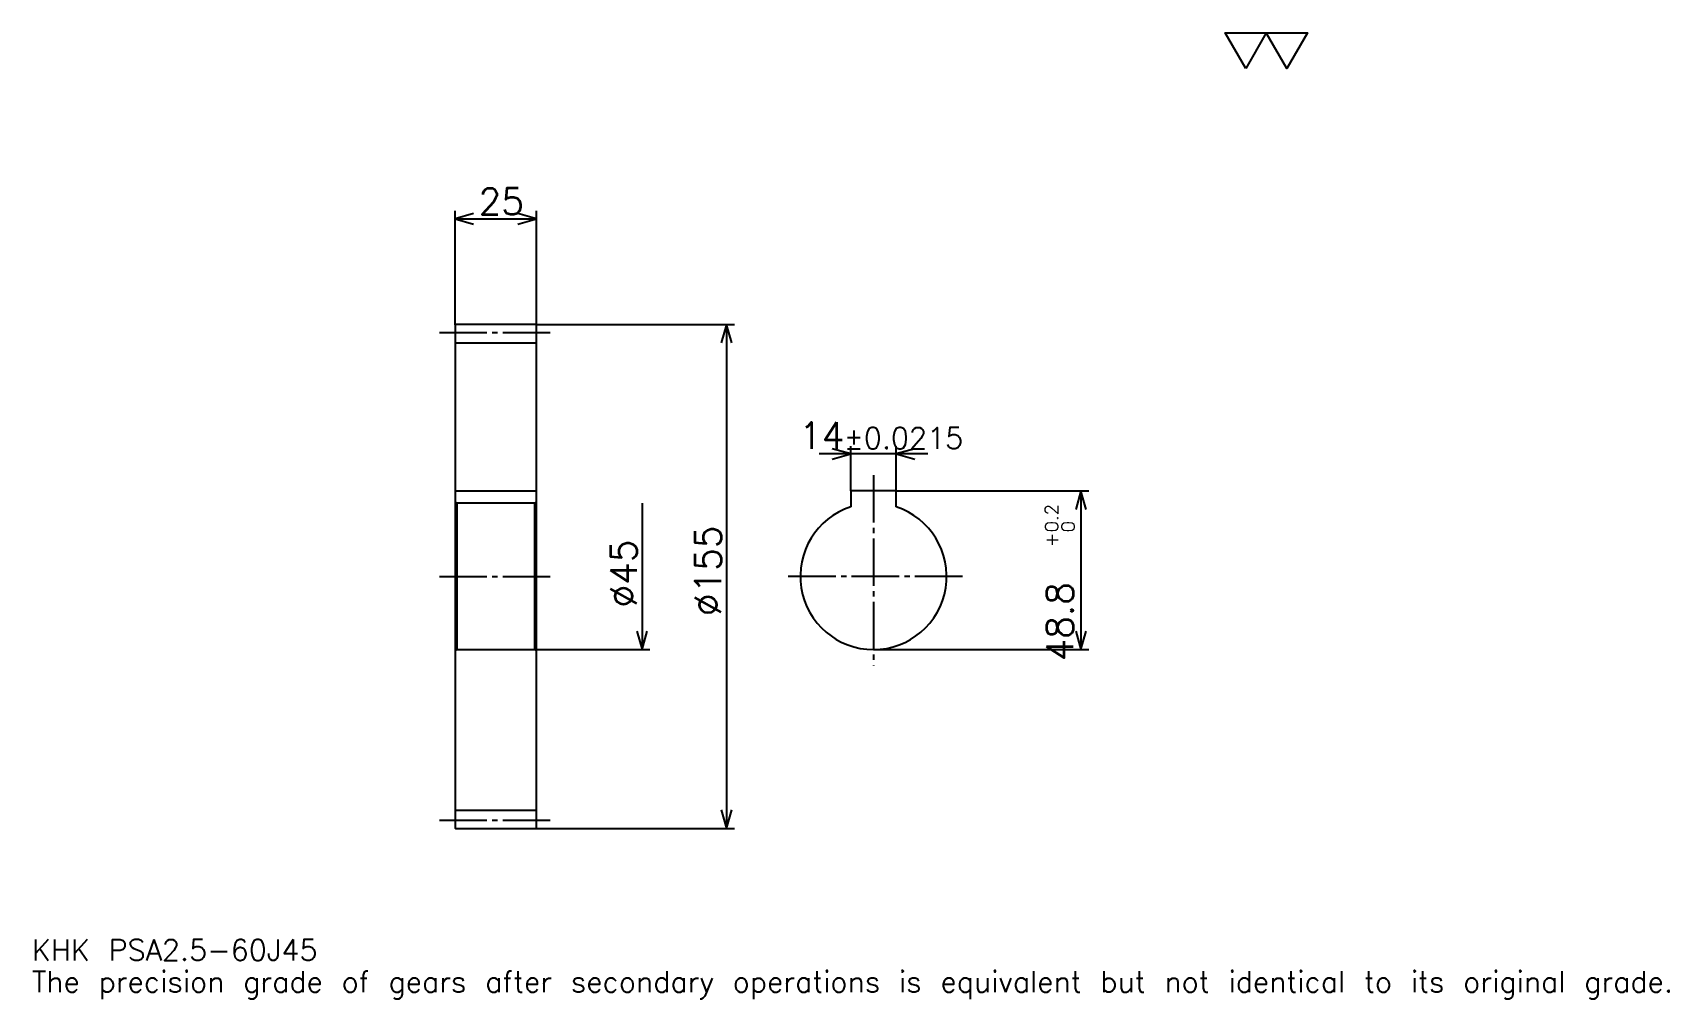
# Model space of a CAD drawing. Extents: x 17 to 520, y 6 to 303.
import ezdxf

# ---------------------------------------------------------------- set-up
doc = ezdxf.new("R2010")
doc.units = 0
doc.linetypes.add('DASHDOT', pattern=[19.483695, 14.612772, -1.623641, 1.623641, -1.623641])
doc.layers.get('0').update_dxf_attribs({"linetype": 'CONTINUOUS'})
doc.layers.add('DASHDOT', color=6, linetype='DASHDOT')
doc.styles.add('KANJI', font='TXT', dxfattribs={"bigfont": 'BIGFONT'})

msp = doc.modelspace()

# ---------------------------------------------------------------- linework, layer by layer
at = {"color": 5}
for p, q in [((146.479614, 213.50882), (146.479614, 248.417114)), ((171.479614, 213.50882), (171.479614, 248.417114)), ((146.479614, 245.981644), (171.479614, 245.981644)), ((146.479614, 213.408813), (146.479614, 213.50882)), ((171.379608, 213.50882), (171.479614, 213.50882)), ((171.479614, 213.50882), (232.366165, 213.50882)), ((171.479614, 213.408813), (171.479614, 213.50882)), ((229.930695, 213.50882), (229.930695, 58.50882)), ((291.903534, 173.674316), (258.41983, 173.674316)), ((268.161682, 162.308823), (268.161682, 176.109772)), ((282.161682, 162.308823), (282.161682, 176.109772)), ((282.161682, 162.308823), (341.424591, 162.308823)), ((338.989136, 162.308823), (338.989136, 113.50882)), ((203.952438, 158.50882), (203.952438, 113.50882)), ((171.479614, 113.50882), (206.387909, 113.50882)), ((275.161682, 113.50882), (341.424591, 113.50882)), ((171.379608, 58.50882), (171.479614, 58.50882)), ((171.479614, 58.50882), (232.366165, 58.50882))]:
    msp.add_line(p, q, dxfattribs=at)
at = {"color": 4}
for p, q in [((146.479614, 207.88382), (171.479614, 207.88382)), ((146.479614, 162.308823), (171.479614, 162.308823)), ((171.479614, 159.00882), (170.979614, 158.50882)), ((146.479614, 113.00882), (146.979614, 113.50882)), ((171.479614, 113.00882), (170.979614, 113.50882)), ((146.479614, 64.13382), (171.479614, 64.13382))]:
    msp.add_line(p, q, dxfattribs=at)
at = {"color": 7}
msp.add_lwpolyline([(389.67392, 292.255432), (383.341705, 303.231262), (408.670532, 303.231262), (402.338318, 292.255432), (396.006134, 303.231262), (389.67392, 292.255432)], dxfattribs=at)
at = {"color": 5}
for points in [[(152.162354, 247.605286), (146.479614, 245.981644), (152.162354, 244.358002)], [(165.796875, 244.358002), (171.479614, 245.981644), (165.796875, 247.605286)], [(231.554352, 207.82608), (229.930695, 213.50882), (228.307068, 207.82608)], [(262.478943, 172.050659), (268.161682, 173.674316), (262.478943, 175.297943)], [(287.844421, 175.297943), (282.161682, 173.674316), (287.844421, 172.050659)], [(340.612793, 156.626068), (338.989136, 162.308823), (337.365479, 156.626068)], [(202.328796, 119.191566), (203.952438, 113.50882), (205.57608, 119.191566)], [(337.365479, 119.191566), (338.989136, 113.50882), (340.612793, 119.191566)], [(228.307068, 64.191566), (229.930695, 58.50882), (231.554352, 64.191566)]]:
    msp.add_lwpolyline(points, dxfattribs=at)
at = {"color": 4}
for points in [[(146.479614, 113.00882), (146.479614, 58.608818), (146.57962, 58.50882), (171.379608, 58.50882), (171.479614, 58.608818), (171.479614, 213.408813), (171.379608, 213.50882), (146.57962, 213.50882), (146.479614, 213.408813), (146.479614, 113.00882)], [(282.161682, 157.392227), (282.161682, 162.308823), (268.161682, 162.308823), (268.161682, 157.392227)], [(146.479614, 159.00882), (146.979614, 158.50882), (146.979614, 113.50882), (170.979614, 113.50882), (170.979614, 158.50882), (146.979614, 158.50882)]]:
    msp.add_lwpolyline(points, dxfattribs=at)
msp.add_arc((275.161682, 136.00882), 22.5, 108.12620381, 71.87379619, dxfattribs=at)
at = {"layer": 'DASHDOT', "color": 7}
for p, q in [((141.608688, 211.00882), (176.35054, 211.00882)), ((275.161682, 167.179749), (275.161682, 108.637894)), ((141.608688, 136.00882), (176.35054, 136.00882)), ((302.532593, 136.00882), (247.790756, 136.00882)), ((141.608688, 61.00882), (176.35054, 61.00882))]:
    msp.add_line(p, q, dxfattribs=at)

# ---------------------------------------------------------------- texts
at = {"color": 7, "style": 'KANJI'}
for s, height, p in [('25', 8.118207, (153.702774, 247.280548)), ('14', 8.118207, (252.315445, 175.297943)), ('%%p0.0215', 6.494565, (266.03421, 175.297943)), ('KHK PSA2.5-60J45', 6.494565, (16.236414, 17.860054)), ('The precision grade of gears after secondary operations is equivalent but not identical to its original grade.', 6.494565, (16.236414, 8.118207))]:
    msp.add_text(s, height=height, dxfattribs=at).set_placement(p)
for s, height, p in [('0.2', 4.059103, (332.007477, 149.565918)), ('0', 4.059103, (337.040771, 149.565918)), ('%%c45', 8.118207, (202.328796, 126.469925)), ('%%c155', 8.118207, (228.307068, 123.831512)), ('+', 4.059103, (332.007477, 145.019714)), ('48.8', 8.118207, (336.55368, 109.880905))]:
    msp.add_text(s, height=height, rotation=90, dxfattribs=at).set_placement(p)

doc.saveas('drawing.dxf')
